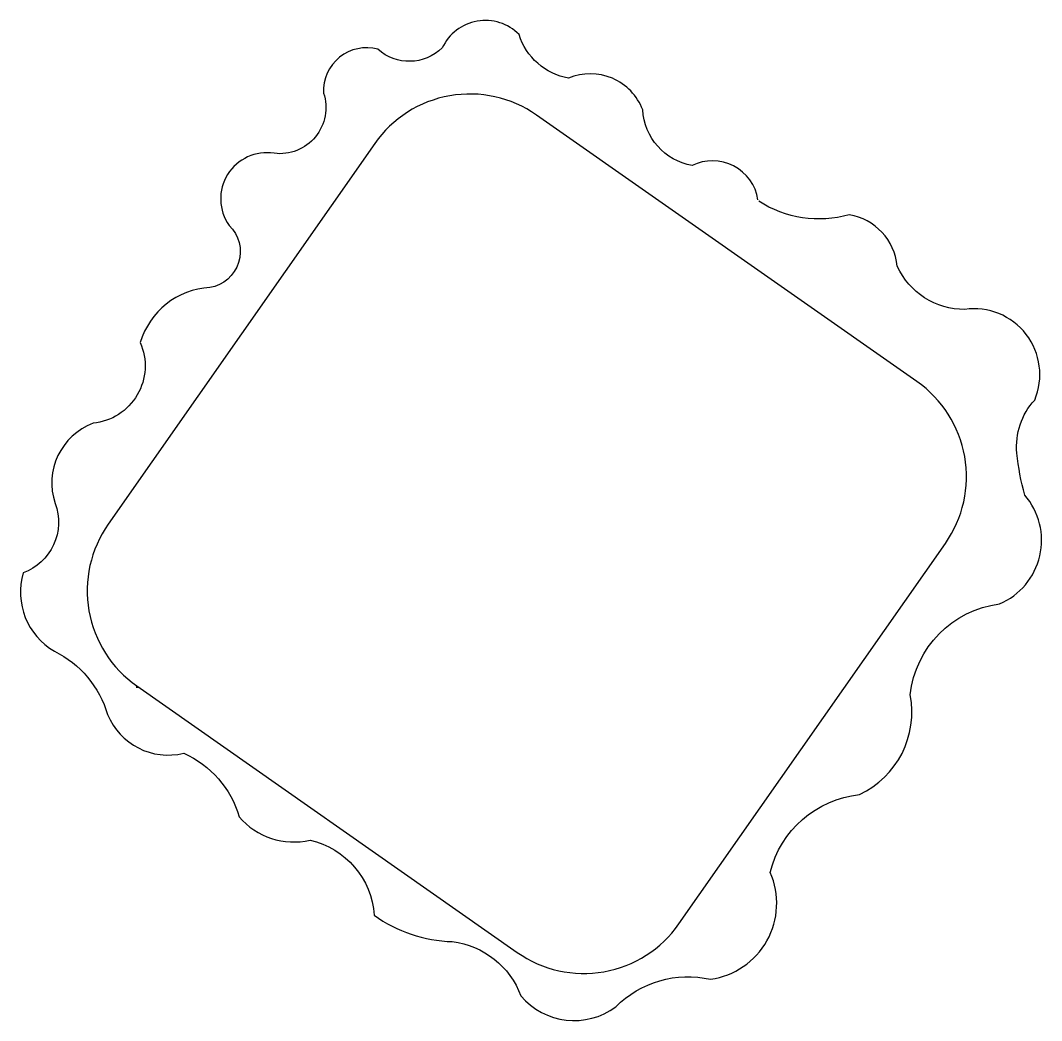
# Model space of a CAD drawing. Extents: x 6.563 to 7.003, y 7.943 to 8.374.
import ezdxf

# ---------------------------------------------------------------- set-up
doc = ezdxf.new("R2010")
doc.units = 0
doc.layers.get('0').update_dxf_attribs({"linetype": 'CONTINUOUS'})

msp = doc.modelspace()

# ---------------------------------------------------------------- linework, layer by layer
at = {"color": 0}
msp.add_line((6.61313, 8.08676), (6.61349, 8.08713), dxfattribs=at)
msp.add_lwpolyline([(6.88078, 8.29654, 0.50546), (6.85244, 8.31122, -0.3462), (6.83116, 8.33522, 0.422858), (6.79927, 8.34886, -0.280529), (6.77792, 8.36762, 0.523802), (6.74486, 8.36186, -0.394143), (6.7171, 8.36127, 0.511586), (6.69374, 8.34244, -0.550738), (6.67244, 8.3165, 0.664723), (6.65309, 8.28545, -0.61809), (6.64473, 8.25873, 0.315846), (6.61483, 8.23505, -0.50955), (6.59451, 8.20031, 0.403924), (6.57819, 8.16583, -0.416944), (6.5644, 8.13594, 0.343276), (6.57785, 8.10218, -0.209993), (6.60075, 8.07494, 0.371457), (6.63352, 8.05829, -0.221594), (6.65743, 8.03092, 0.281917), (6.68792, 8.0209, -0.330079), (6.71554, 7.98854, 0.149681), (6.74919, 7.97718, -0.280315), (6.77869, 7.95386, 0.395478), (6.81961, 7.94913, -0.258424), (6.86039, 7.96099, 0.49816), (6.88606, 8.00695, -0.315903), (6.92452, 8.0405, 0.342874), (6.94637, 8.08344, -0.349103), (6.98479, 8.12253, 0.509036), (6.99562, 8.16938, -0.039688), (6.99226, 8.18745, -0.213394), (6.99993, 8.21031, 0.582394), (6.96987, 8.24933, -0.297556), (6.94077, 8.26793, 0.338095), (6.92009, 8.29008, -0.217899), (6.88109, 8.29595)], format="xyb", dxfattribs=at)
msp.add_lwpolyline([(6.94923, 8.21825), (6.78541, 8.33298, 0.414214), (6.71578, 8.32071), (6.60104, 8.15689, 0.414214), (6.61332, 8.08725), (6.77713, 7.97252, 0.414214), (6.84677, 7.98479), (6.9615, 8.14861, 0.414214)], format="xyb", close=True, dxfattribs=at)
msp.add_lwpolyline([(6.61313, 8.08676), (6.61402, 8.08676)], dxfattribs=at)

doc.saveas('drawing.dxf')
